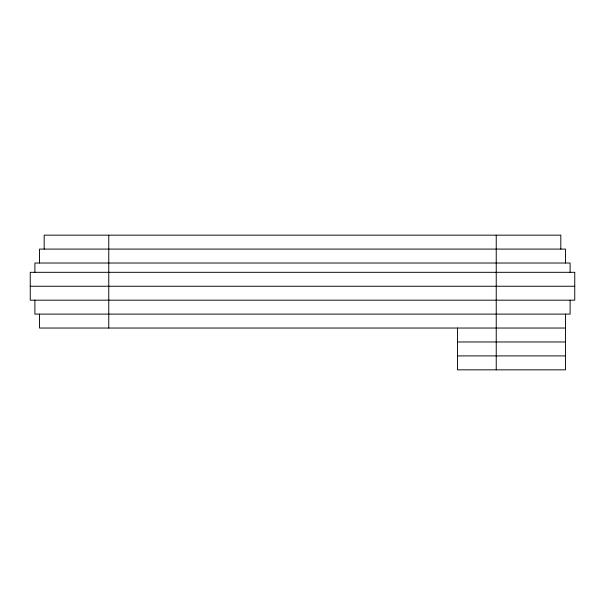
<?xml version="1.0" encoding="UTF-8"?>
<svg xmlns="http://www.w3.org/2000/svg" width="605" height="605" viewBox="0 0 605 605"><rect width="100%" height="100%" fill="white"/><g stroke="black" fill="none" stroke-linecap="round" stroke-linejoin="round"><path stroke-width="0.91" d="M30.25 286.248L574.75 286.248M565.463 328.039L39.537 328.039L39.537 314.108M457.493 341.976L565.463 341.976M457.493 355.906L565.463 355.906M570.107 272.318L570.107 263.024L34.893 263.024L34.893 272.318M570.107 300.178L570.107 314.108L34.893 314.108L34.893 300.178M565.463 263.024L565.463 249.094L39.537 249.094L39.537 263.024M565.463 314.108L565.463 369.837L457.493 369.837L457.493 328.039M560.82 249.094L560.82 235.163L44.18 235.163L44.18 249.094M496.236 235.163L496.236 369.837M108.764 235.163L108.764 328.039M574.75 272.318L30.25 272.318L30.25 300.178L574.75 300.178L574.75 272.318"/></g></svg>
